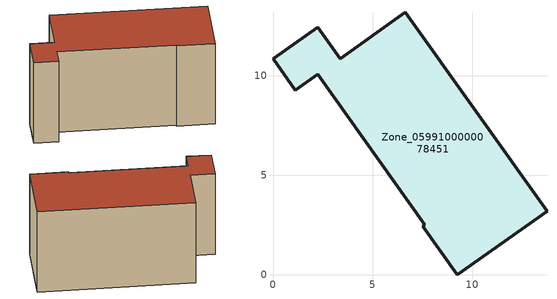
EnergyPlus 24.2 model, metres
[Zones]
Zone_0599100000078451
 floor ground (C_G): 6.64,13.17 13.76,3.17 9.26,0 7.52,2.44 7.62,2.51 2.26,10.06 1.13,9.25 0,10.83 2.25,12.44 3.38,10.85 z0
 wall outside (C_F): 3.38,10.85 2.25,12.44 0,10.83 1.13,9.25 2.26,10.06 7.62,2.51 7.52,2.44 9.26,0 13.76,3.17 6.64,13.17 3.38,10.85 z0:7.26
 roof outside (C_R): 13.76,3.17 6.64,13.17 3.38,10.85 2.25,12.44 0,10.83 1.13,9.25 2.26,10.06 7.62,2.51 7.52,2.44 9.26,0 z7.26
[BUILDING]
Pand.0599100000078451: North Axis=0; Terrain=City; Loads Convergence Tolerance Value=0.04; Temperature Convergence Tolerance Value=0.4; Solar Distribution=FullExterior; Maximum Number of Warmup Days=25; Minimum Number of Warmup Days=1
[Site:Location]
Rotterdam.The.Hague.AP_ZH_NLD Design_Conditions: Latitude=51.96; Longitude=4.45; Time Zone=1; Elevation=-4.5
[SITE:GROUNDTEMPERATURE:BUILDINGSURFACE]
18, 18, 18, 18, 18, 18, 18, 18, 18, 18, 18, 18
[MATERIAL] Thermal Absorptance=0.9; Solar Absorptance=0.7; Visible Absorptance=0.7
Name | Roughness | Thickness | Conductivity | Density | Specific Heat
G.TI.1975-1991 | MediumSmooth | 0.15 | 0.288461 | 540 | 1210
F.TI.1975-1991 | Rough | 0.3 | 0.230769 | 1920 | 840
R.TI.1975-1991 | MediumRough | 0.2 | 0.153846 | 1500 | 1000
[CONSTRUCTION]
C_G: G.TI.1975-1991
C_F: F.TI.1975-1991
C_R: R.TI.1975-1991
[ZONE]
Zone_0599100000078451: Type=1; Multiplier=1; Ceiling Height=Autocalculate; Volume=Autocalculate; Floor Area=autocalculate; Part of Total Floor Area=Yes
[ZONEINFILTRATION:DESIGNFLOWRATE]
Infil_Zone_0599100000078451: Zone or ZoneList or Space or SpaceList=Zone_0599100000078451; Schedule=AlwaysOn; Design Flow Rate Calculation Method=Flow/Area; Flow Rate per Floor Area=0.003; Constant Term Coefficient=1; Temperature Term Coefficient=0; Velocity Term Coefficient=0; Velocity Squared Term Coefficient=0
[HVACTEMPLATE:ZONE:IDEALLOADSAIRSYSTEM]
Zone_0599100000078451: Maximum Heating Supply Air Temperature=50; Minimum Cooling Supply Air Temperature=13; Maximum Heating Supply Air Humidity Ratio=0.0156; Minimum Cooling Supply Air Humidity Ratio=0.0077; Heating Limit=NoLimit; Cooling Limit=NoLimit; Dehumidification Control Type=ConstantSensibleHeatRatio; Cooling Sensible Heat Ratio=0.7; Dehumidification Setpoint=60; Humidification Control Type=None; Humidification Setpoint=30; Outdoor Air Method=None; Outdoor Air Flow Rate per Person=0.00944; Outdoor Air Flow Rate per Zone Floor Area=0; Outdoor Air Flow Rate per Zone=0; Demand Controlled Ventilation Type=None; Outdoor Air Economizer Type=NoEconomizer; Heat Recovery Type=None; Sensible Heat Recovery Effectiveness=0.7; Latent Heat Recovery Effectiveness=0.65
[ZONECONTROL:THERMOSTAT]
ThermostatControl_Zone_0599100000078451: Zone or ZoneList=Zone_0599100000078451; Control Type Schedule=DualSetpointControlType; Control 1=Thermostat_Zone_0599100000078451; Temperature Difference Between Cutout And Setpoint=0
[THERMOSTATSETPOINT:DUALSETPOINT]
Thermostat_Zone_0599100000078451: Heating Setpoint Temperature Schedule=HeatingSetpoint_Zone_0599100000078451; Cooling Setpoint Temperature Schedule=CoolingSetpoint_Zone_0599100000078451
[SCHEDULE:COMPACT]
HeatingSetpoint_Zone_0599100000078451: Through: 12/31, For: AllDays, Until: 24:00, 21
CoolingSetpoint_Zone_0599100000078451: Through: 12/31, For: AllDays, Until: 24:00, 24
DualSetpointControlType: Through: 12/31, For: AllDays, Until: 24:00, 4
AlwaysOn: Through: 12/31, For: AllDays, Until: 24:00, 1
